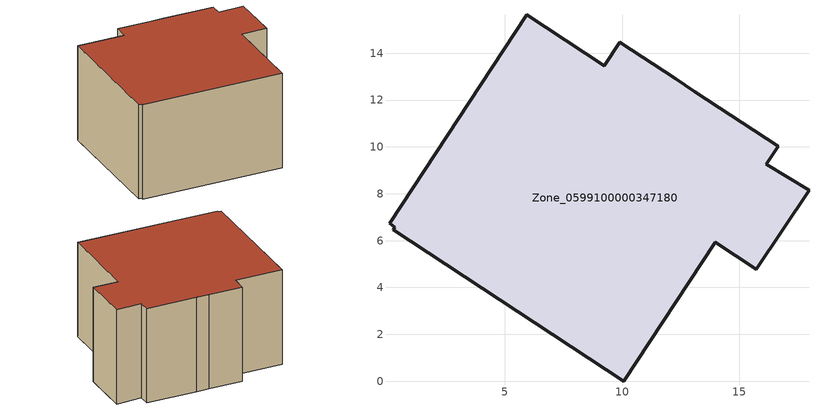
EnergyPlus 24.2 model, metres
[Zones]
Zone_0599100000347180
 floor ground (C_G): 0.3,6.58 0.07,6.74 5.94,15.64 9.24,13.47 9.9,14.47 12.29,12.9 13.11,12.36 16.66,10.03 16.16,9.27 17.98,8.16 15.74,4.77 13.97,5.93 10.07,0 0.23,6.47 z5.7
 wall outside (C_F): 16.16,9.27 16.66,10.03 13.11,12.36 12.29,12.9 9.9,14.47 9.24,13.47 5.94,15.64 0.07,6.74 0.3,6.58 0.23,6.47 10.07,0 13.97,5.93 15.74,4.77 17.98,8.16 16.16,9.27 z5.7:13.79
 roof outside (C_R): 0.07,6.74 0.3,6.58 0.23,6.47 10.07,0 13.97,5.93 15.74,4.77 17.98,8.16 16.16,9.27 16.66,10.03 13.11,12.36 12.29,12.9 9.9,14.47 9.24,13.47 5.94,15.64 z13.79
[BUILDING]
Pand.0599100000347180: North Axis=0; Terrain=City; Loads Convergence Tolerance Value=0.04; Temperature Convergence Tolerance Value=0.4; Solar Distribution=FullExterior; Maximum Number of Warmup Days=25; Minimum Number of Warmup Days=1
[Site:Location]
Rotterdam.The.Hague.AP_ZH_NLD Design_Conditions: Latitude=51.96; Longitude=4.45; Time Zone=1; Elevation=-4.5
[SITE:GROUNDTEMPERATURE:BUILDINGSURFACE]
18, 18, 18, 18, 18, 18, 18, 18, 18, 18, 18, 18
[MATERIAL] Thermal Absorptance=0.9; Solar Absorptance=0.7; Visible Absorptance=0.7
Name | Roughness | Thickness | Conductivity | Density | Specific Heat
G.D.1992-2005 | MediumSmooth | 0.15 | 0.06 | 540 | 1210
F.D.1992-2005 | Rough | 0.3 | 0.12 | 1920 | 840
R.D.1992-2005 | MediumRough | 0.2 | 0.08 | 1500 | 1000
[CONSTRUCTION]
C_G: G.D.1992-2005
C_F: F.D.1992-2005
C_R: R.D.1992-2005
[ZONE]
Zone_0599100000347180: Type=1; Multiplier=1; Ceiling Height=Autocalculate; Volume=Autocalculate; Floor Area=autocalculate; Part of Total Floor Area=Yes
[ZONEINFILTRATION:DESIGNFLOWRATE]
Infil_Zone_0599100000347180: Zone or ZoneList or Space or SpaceList=Zone_0599100000347180; Schedule=AlwaysOn; Design Flow Rate Calculation Method=Flow/Area; Flow Rate per Floor Area=0.0021; Constant Term Coefficient=1; Temperature Term Coefficient=0; Velocity Term Coefficient=0; Velocity Squared Term Coefficient=0
[HVACTEMPLATE:ZONE:IDEALLOADSAIRSYSTEM]
Zone_0599100000347180: Maximum Heating Supply Air Temperature=50; Minimum Cooling Supply Air Temperature=13; Maximum Heating Supply Air Humidity Ratio=0.0156; Minimum Cooling Supply Air Humidity Ratio=0.0077; Heating Limit=NoLimit; Cooling Limit=NoLimit; Dehumidification Control Type=ConstantSensibleHeatRatio; Cooling Sensible Heat Ratio=0.7; Dehumidification Setpoint=60; Humidification Control Type=None; Humidification Setpoint=30; Outdoor Air Method=None; Outdoor Air Flow Rate per Person=0.00944; Outdoor Air Flow Rate per Zone Floor Area=0; Outdoor Air Flow Rate per Zone=0; Demand Controlled Ventilation Type=None; Outdoor Air Economizer Type=NoEconomizer; Heat Recovery Type=None; Sensible Heat Recovery Effectiveness=0.7; Latent Heat Recovery Effectiveness=0.65
[ZONECONTROL:THERMOSTAT]
ThermostatControl_Zone_0599100000347180: Zone or ZoneList=Zone_0599100000347180; Control Type Schedule=DualSetpointControlType; Control 1=Thermostat_Zone_0599100000347180; Temperature Difference Between Cutout And Setpoint=0
[THERMOSTATSETPOINT:DUALSETPOINT]
Thermostat_Zone_0599100000347180: Heating Setpoint Temperature Schedule=HeatingSetpoint_Zone_0599100000347180; Cooling Setpoint Temperature Schedule=CoolingSetpoint_Zone_0599100000347180
[SCHEDULE:COMPACT]
HeatingSetpoint_Zone_0599100000347180: Through: 12/31, For: AllDays, Until: 24:00, 21
CoolingSetpoint_Zone_0599100000347180: Through: 12/31, For: AllDays, Until: 24:00, 24
DualSetpointControlType: Through: 12/31, For: AllDays, Until: 24:00, 4
AlwaysOn: Through: 12/31, For: AllDays, Until: 24:00, 1
